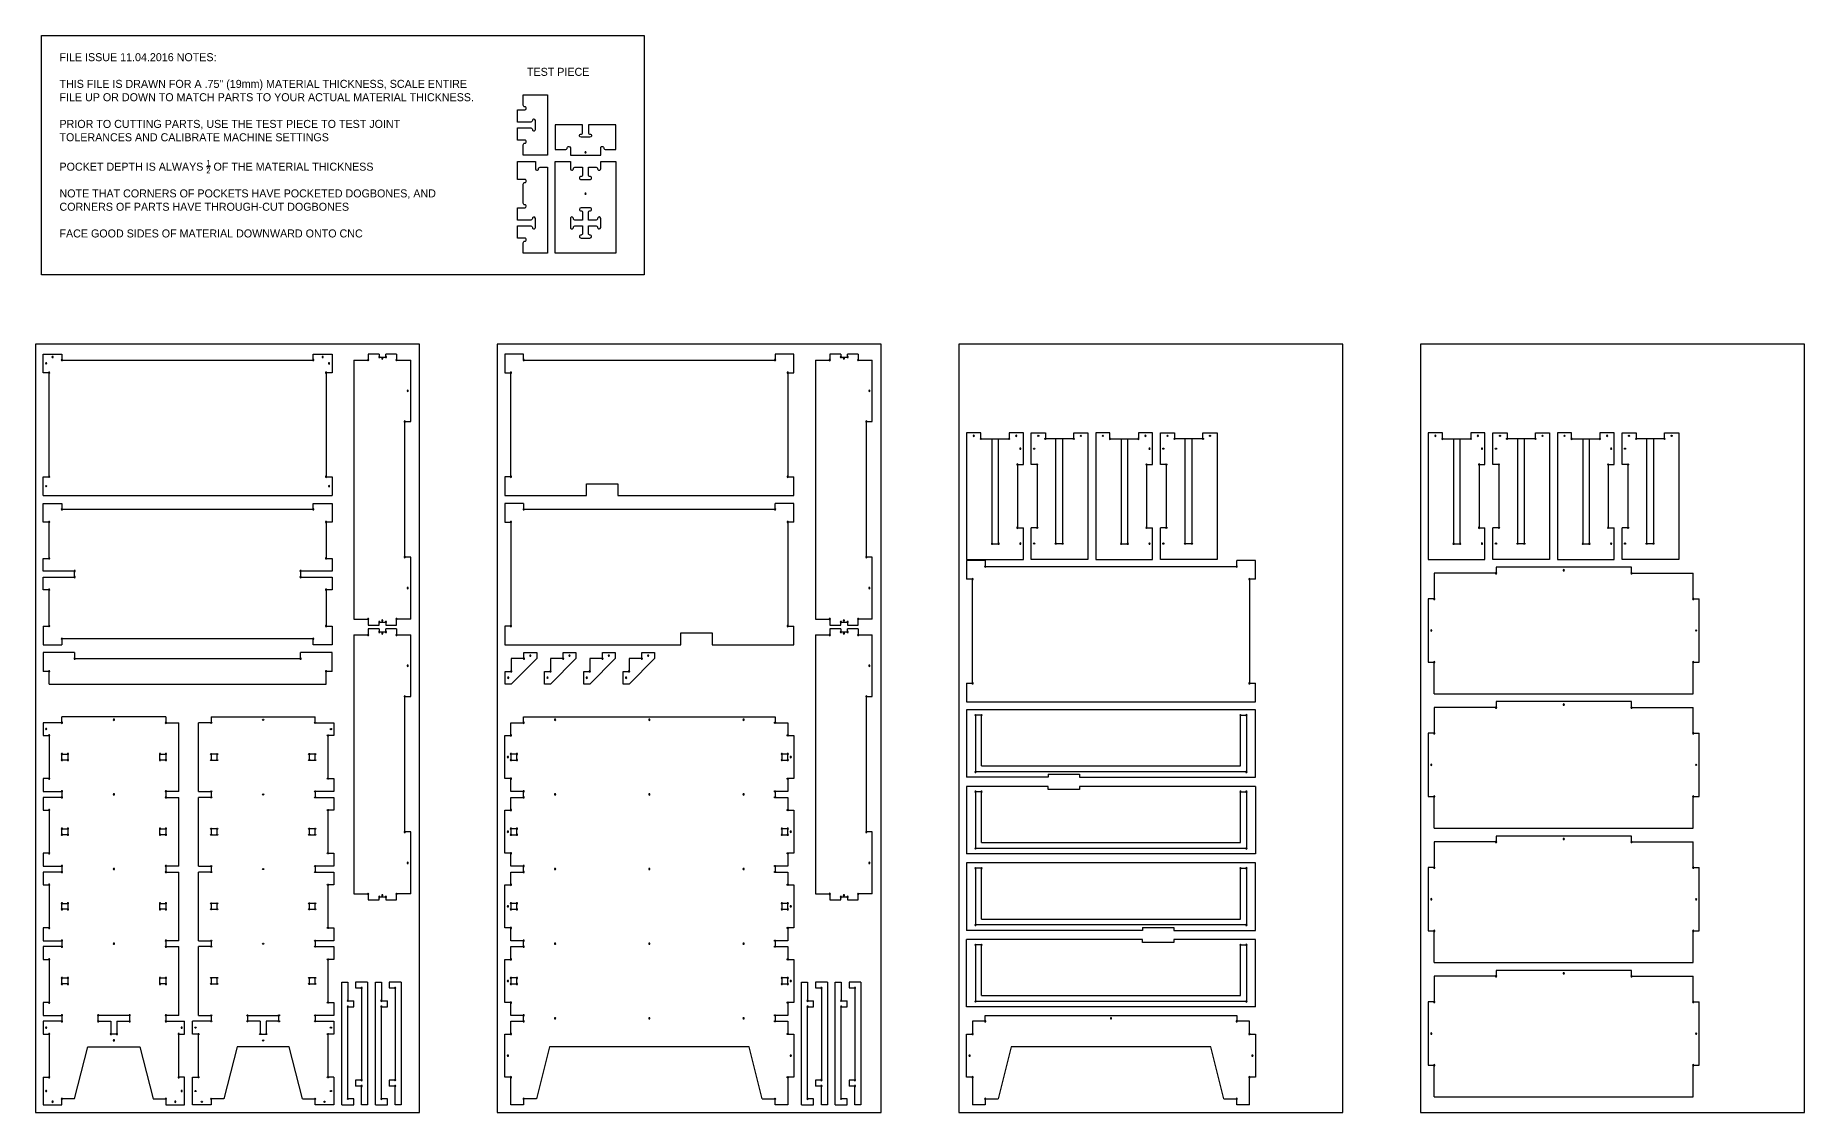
# Model space of a CAD drawing. Header units: millimetres. Extents: x 0 to 221, y 0 to 252.
# Drawn here: x 0 to 221.1, y 117.8 to 252.4 of the extents above; entities that cross this region are included whole.
import ezdxf

# ---------------------------------------------------------------- set-up
doc = ezdxf.new("R2010")
doc.units = ezdxf.units.MM
doc.layers.add('000_NOTES', color=6, linetype='Continuous')
for name, color, linetype, true_color in [('CUT_THRU', 5, 'Continuous', 0x0000ff), ('CUT_THRU-HOLE', 1, 'Continuous', 0xff0000), ('CUT_THRU-INSIDE', 96, 'Continuous', 0x008000), ('POCKET_.375', 30, 'Continuous', 0xff8000), ('POCKET_.375-HOLE', 11, 'Continuous', 0xff6666)]:
    doc.layers.add(name, color=color, linetype=linetype, true_color=true_color)

# ---------------------------------------------------------------- blocks, each defined once
blk = doc.blocks.new('Group_51')
at = {"layer": 'CUT_THRU'}
for p, q in [((0, 390.5), (0, 450)), ((0, 450), (59.5, 450)), ((59.5, 450), (59.5, 431)), ((59.5, 431), (859.5, 431)), ((859.5, 431), (859.5, 450)), ((859.5, 450), (919, 450)), ((919, 450), (919, 390.5)), ((19, 390.5), (0, 390.5)), ((19, 59.5), (19, 390.5)), ((919, 390.5), (900, 390.5)), ((900, 390.5), (900, 59.5)), ((0, 0), (0, 59.5)), ((0, 59.5), (19, 59.5)), ((900, 59.5), (919, 59.5)), ((919, 59.5), (919, 0)), ((0, 0), (919, 0))]:
    blk.add_line(p, q, dxfattribs=at)
blk = doc.blocks.new('circle_hole_4mm')
at = {"extrusion": (-1e-16, 1.02e-14, -1)}
blk.add_circle((0, 0), 2, dxfattribs=at)
blk = doc.blocks.new('Group_52')
at = {"layer": 'CUT_THRU-HOLE'}
for p in [(-7.5, 362.75), (12.75, 383), (42.5, 373.5), (842.5, 373.5), (2, 333), (883, 333), (2, 2), (883, 2), (-7.5, -27.75), (892.5, -27.75)]:
    blk.add_blockref('circle_hole_4mm', p, dxfattribs=at)
at = {"layer": 'CUT_THRU-HOLE', "rotation": 270}
for p in [(872.25, 383), (892.5, 362.75)]:
    blk.add_blockref('circle_hole_4mm', p, dxfattribs=at)
blk = doc.blocks.new('009_CoD_AtFAB_CoD_V_Top_1')
at = {"layer": 'CUT_THRU'}
blk.add_blockref('Group_51', (0, 0), dxfattribs=at)
at = {"layer": 'CUT_THRU-HOLE'}
blk.add_blockref('Group_52', (17, 57.5), dxfattribs=at)
blk = doc.blocks.new('Group_48')
at = {"layer": 'CUT_THRU'}
for p, q in [((0, 450), (59.5, 450)), ((0, 390.5), (0, 450)), ((59.5, 450), (59.5, 431)), ((59.5, 431), (859.5, 431)), ((859.5, 450), (919, 450)), ((859.5, 431), (859.5, 450)), ((919, 450), (919, 390.5)), ((19, 390.5), (0, 390.5)), ((19, 275), (19, 390.5)), ((919, 390.5), (900, 390.5)), ((900, 390.5), (900, 275)), ((0, 234.5), (0, 275)), ((0, 275), (19, 275)), ((100, 234.5), (0, 234.5)), ((100, 215.5), (100, 234.5)), ((919, 234.5), (819, 234.5)), ((819, 234.5), (819, 215.5)), ((900, 275), (919, 275)), ((919, 275), (919, 234.5)), ((0, 215.5), (100, 215.5)), ((0, 175), (0, 215.5)), ((19, 175), (0, 175)), ((19, 59.5), (19, 175)), ((819, 215.5), (919, 215.5)), ((919, 175), (900, 175)), ((900, 175), (900, 59.5)), ((919, 215.5), (919, 175)), ((0, 59.5), (19, 59.5)), ((0, 59.5), (0, 0)), ((900, 59.5), (919, 59.5)), ((919, 59.5), (919, 0)), ((0, 0), (59.5, 0)), ((859.5, 19), (59.5, 19)), ((59.5, 19), (59.5, 0)), ((859.5, 0), (859.5, 19)), ((919, 0), (859.5, 0))]:
    blk.add_line(p, q, dxfattribs=at)
blk = doc.blocks.new('Group_49')
at = {"layer": 'CUT_THRU-HOLE'}
for p in [(42.5, 414), (842.5, 414), (2, 373.5), (883, 373.5), (2, 258), (883, 258), (83, 217.5), (83, 198.5), (802, 217.5), (802, 198.5), (2, 158), (883, 158), (2, 42.5), (42.5, 2), (842.5, 2), (883, 42.5)]:
    blk.add_blockref('circle_hole_4mm', p, dxfattribs=at)
blk = doc.blocks.new('009_CoD_AtFAB_CoD_V_Bottom_1')
at = {"layer": 'CUT_THRU'}
blk.add_blockref('Group_48', (0, 0), dxfattribs=at)
at = {"layer": 'CUT_THRU-HOLE'}
blk.add_blockref('Group_49', (17, 17), dxfattribs=at)
blk = doc.blocks.new('Group_56')
for p, q in [((59.5, 450), (0, 450)), ((0, 450), (0, 390.5)), ((59.5, 431), (59.5, 450)), ((59.5, 431), (859.5, 431)), ((919, 450), (859.5, 450)), ((859.5, 450), (859.5, 431)), ((919, 390.5), (919, 450)), ((0, 390.5), (19, 390.5)), ((19, 59.5), (19, 390.5)), ((900, 390.5), (919, 390.5)), ((900, 390.5), (900, 59.5)), ((19, 59.5), (0, 59.5)), ((0, 59.5), (0, 0)), ((900, 59.5), (919, 59.5)), ((919, 0), (919, 59.5)), ((0, 0), (259.5, 0)), ((259.5, 37.5), (359.5, 37.5)), ((259.5, 0), (259.5, 37.5)), ((359.5, 37.5), (359.5, 0)), ((359.5, 0), (919, 0))]:
    blk.add_line(p, q)
blk = doc.blocks.new('Group_57')
at = {"layer": 'CUT_THRU-HOLE'}
for p in [(42.5, 373.5), (842.5, 373.5), (2, 333), (883, 333), (2, 2), (883, 2)]:
    blk.add_blockref('circle_hole_4mm', p, dxfattribs=at)
blk = doc.blocks.new('009_CoD_AtFAB_CoD_V_Upper_1')
at = {"layer": 'CUT_THRU'}
blk.add_blockref('Group_56', (0, 0), dxfattribs=at)
at = {"layer": 'CUT_THRU-HOLE'}
blk.add_blockref('Group_57', (17, 57.5), dxfattribs=at)
blk = doc.blocks.new('Group_53')
for p, q in [((0, 450), (0, 390.5)), ((59.5, 450), (0, 450)), ((59.5, 450), (59.5, 431)), ((59.5, 431), (859.5, 431)), ((859.5, 431), (859.5, 450)), ((919, 450), (859.5, 450)), ((919, 390.5), (919, 450)), ((0, 390.5), (19, 390.5)), ((19, 390.5), (19, 59.5)), ((900, 390.5), (900, 59.5)), ((919, 390.5), (900, 390.5)), ((19, 59.5), (0, 59.5)), ((0, 59.5), (0, 0)), ((900, 59.5), (919, 59.5)), ((919, 0), (919, 59.5)), ((0, 0), (559.5, 0)), ((559.5, 0), (559.5, 37.5)), ((559.5, 37.5), (659.5, 37.5)), ((659.5, 37.5), (659.5, 0)), ((659.5, 0), (919, 0))]:
    blk.add_line(p, q)
blk = doc.blocks.new('Group_54')
at = {"layer": 'CUT_THRU-HOLE'}
for p in [(42.5, 373.5), (842.5, 373.5), (2, 333), (883, 333), (2, 2), (883, 2)]:
    blk.add_blockref('circle_hole_4mm', p, dxfattribs=at)
blk = doc.blocks.new('009_CoD_AtFAB_CoD_V_Lower_1')
at = {"layer": 'CUT_THRU'}
blk.add_blockref('Group_53', (0, 0), dxfattribs=at)
at = {"layer": 'CUT_THRU-HOLE'}
blk.add_blockref('Group_54', (17, 57.5), dxfattribs=at)
blk = doc.blocks.new('Group_75')
for p, q in [((59.5, 450), (0, 450)), ((0, 450), (0, 390.5)), ((59.5, 450), (59.5, 431)), ((59.5, 431), (859.5, 431)), ((919, 450), (859.5, 450)), ((859.5, 431), (859.5, 450)), ((919, 390.5), (919, 450)), ((19, 390.5), (0, 390.5)), ((19, 59.5), (19, 390.5)), ((919, 390.5), (900, 390.5)), ((900, 390.5), (900, 59.5)), ((0, 59.5), (0, 0)), ((0, 59.5), (19, 59.5)), ((900, 59.5), (919, 59.5)), ((919, 0), (919, 59.5)), ((0, 0), (919, 0))]:
    blk.add_line(p, q)
blk = doc.blocks.new('Group_76')
at = {"layer": 'CUT_THRU-HOLE'}
for p in [(42.5, 373.5), (842.5, 373.5), (2, 333), (883, 333), (2, 2), (883, 2)]:
    blk.add_blockref('circle_hole_4mm', p, dxfattribs=at)
blk = doc.blocks.new('009_CoD_AtFAB_CoD_V_Mid_1')
at = {"layer": 'CUT_THRU'}
blk.add_blockref('Group_75', (0, 0), dxfattribs=at)
at = {"layer": 'CUT_THRU-HOLE'}
blk.add_blockref('Group_76', (17, 57.5), dxfattribs=at)
blk = doc.blocks.new('Group_13')
for p, q in [((59.5, 81), (19, 81)), ((19, 81), (19, 40.5)), ((100, 81), (19, 0)), ((59.5, 100), (100, 100)), ((59.5, 81), (59.5, 100)), ((100, 100), (100, 81)), ((0, 40.5), (19, 40.5)), ((0, 0), (0, 40.5)), ((19, 0), (0, 0))]:
    blk.add_line(p, q)
blk = doc.blocks.new('Group_14')
at = {"layer": 'CUT_THRU-HOLE'}
for p in [(2, 2), (42.5, 42.5), (62.75, 52), (-7.5, -18.25)]:
    blk.add_blockref('circle_hole_4mm', p, dxfattribs=at)
blk = doc.blocks.new('009_CoD_AtFAB_CoD_V_Foot_1')
at = {"layer": 'CUT_THRU'}
blk.add_blockref('Group_13', (0, 0), dxfattribs=at)
at = {"layer": 'CUT_THRU-HOLE'}
blk.add_blockref('Group_14', (17, 38.5), dxfattribs=at)
blk = doc.blocks.new('Group_59')
for p, q in [((19, 1215.5, 0), (59.5, 1215.5, 0)), ((19, 1175, 0), (19, 1215.5, 0)), ((59.5, 1234.5, 0), (859.5, 1234.5, 0)), ((59.5, 1215.5, 0), (59.5, 1234.5, 0)), ((859.5, 1234.5, 0), (859.5, 1215.5, 0)), ((859.5, 1215.5, 0), (900, 1215.5, 0)), ((900, 1215.5, 0), (900, 1175, 0)), ((0, 1175, 0), (19, 1175, 0)), ((0, 1037.5, 0), (0, 1175, 0)), ((900, 1175, 0), (919, 1175, 0)), ((919, 1175, 0), (919, 1037.5, 0)), ((19, 1037.5, 0), (0, 1037.5, 0)), ((19, 997, 0), (19, 1037.5, 0)), ((919, 1037.5, 0), (900, 1037.5, 0)), ((900, 1037.5, 0), (900, 997, 0)), ((59.5, 997, 0), (19, 997, 0)), ((19, 937.5, 0), (19, 978, 0)), ((19, 978, 0), (59.5, 978, 0)), ((59.5, 978, 0), (59.5, 997, 0)), ((859.5, 997, 0), (859.5, 978, 0)), ((900, 997, 0), (859.5, 997, 0)), ((859.5, 978, 0), (900, 978, 0)), ((900, 978, 0), (900, 937.5, 0)), ((0, 937.5, 0), (19, 937.5, 0)), ((0, 800, 0), (0, 937.5, 0)), ((900, 937.5, 0), (919, 937.5, 0)), ((919, 937.5, 0), (919, 800, 0)), ((19, 800, 0), (0, 800, 0)), ((19, 759.5, 0), (19, 800, 0)), ((900, 800, 0), (900, 759.5, 0)), ((919, 800, 0), (900, 800, 0)), ((59.5, 759.5, 0), (19, 759.5, 0)), ((19, 700, 0), (19, 740.5, 0)), ((19, 740.5, 0), (59.5, 740.5, 0)), ((59.5, 740.5, 0), (59.5, 759.5, 0)), ((859.5, 759.5, 0), (859.5, 740.5, 0)), ((900, 759.5, 0), (859.5, 759.5, 0)), ((859.5, 740.5, 0), (900, 740.5, 0)), ((900, 740.5, 0), (900, 700, 0)), ((0, 700, 0), (19, 700, 0)), ((0, 562.5, 0), (0, 700, 0)), ((900, 700, 0), (919, 700, 0)), ((919, 700, 0), (919, 562.5, 0)), ((19, 562.5, 0), (0, 562.5, 0)), ((19, 522, 0), (19, 562.5, 0)), ((59.5, 522, 0), (19, 522, 0)), ((59.5, 503, 0), (59.5, 522, 0)), ((859.5, 522, 0), (859.5, 503, 0)), ((900, 522, 0), (859.5, 522, 0)), ((919, 562.5, 0), (900, 562.5, 0)), ((900, 562.5, 0), (900, 522, 0)), ((0, 462.5, 0), (19, 462.5, 0)), ((0, 325, 0), (0, 462.5, 0)), ((19, 503, 0), (59.5, 503, 0)), ((19, 462.5, 0), (19, 503, 0)), ((859.5, 503, 0), (900, 503, 0)), ((900, 503, 0), (900, 462.5, 0)), ((900, 462.5, 0), (919, 462.5, 0)), ((919, 462.5, 0), (919, 325, 0)), ((19, 325, 0), (0, 325, 0)), ((19, 284.5, 0), (19, 325, 0)), ((59.5, 284.5, 0), (19, 284.5, 0)), ((59.5, 265.5, 0), (59.5, 284.5, 0)), ((900, 284.5, 0), (859.5, 284.5, 0)), ((859.5, 284.5, 0), (859.5, 265.5, 0)), ((919, 325, 0), (900, 325, 0)), ((900, 325, 0), (900, 284.5, 0)), ((19, 265.5, 0), (59.5, 265.5, 0)), ((19, 225, 0), (19, 265.5, 0)), ((859.5, 265.5, 0), (900, 265.5, 0)), ((900, 265.5, 0), (900, 225, 0)), ((0, 87.5, 0), (0, 225, 0)), ((0, 225, 0), (19, 225, 0)), ((142.1, 184.5, 0), (100, 19, 0)), ((776.9, 184.5, 0), (142.1, 184.5, 0)), ((819, 19, 0), (776.9, 184.5, 0)), ((900, 225, 0), (919, 225, 0)), ((919, 225, 0), (919, 87.5, 0)), ((19, 87.5, 0), (0, 87.5, 0)), ((19, 0, 0), (19, 87.5, 0)), ((919, 87.5, 0), (900, 87.5, 0)), ((900, 87.5, 0), (900, 0, 0)), ((59.5, 0, 0), (19, 0, 0)), ((100, 19, 0), (59.5, 19, 0)), ((59.5, 19, 0), (59.5, 0, 0)), ((819, 19, 0), (859.5, 19, 0)), ((859.5, 0, 0), (859.5, 19, 0)), ((900, 0, 0), (859.5, 0, 0))]:
    blk.add_line(p, q)
blk = doc.blocks.new('Group_58')
at = {"layer": 'CUT_THRU-INSIDE'}
for p, q in [((0, 731.5, 0), (0, 712.5)), ((19, 731.5, 0), (0, 731.5, 0)), ((0, 712.5), (19, 712.5, 0)), ((19, 712.5, 0), (19, 731.5, 0)), ((881, 731.5, 0), (862, 731.5, 0)), ((862, 731.5, 0), (862, 712.5, 0)), ((862, 712.5, 0), (881, 712.5, 0)), ((881, 712.5, 0), (881, 731.5, 0)), ((19, 494, 0), (0, 494, 0)), ((0, 494, 0), (0, 475)), ((0, 475), (19, 475, 0)), ((19, 475, 0), (19, 494, 0)), ((881, 494, 0), (862, 494, 0)), ((862, 494, 0), (862, 475, 0)), ((862, 475, 0), (881, 475, 0)), ((881, 475, 0), (881, 494, 0)), ((0, 256.5, 0), (0, 237.5)), ((19, 256.5, 0), (0, 256.5, 0)), ((0, 237.5), (19, 237.5, 0)), ((19, 237.5, 0), (19, 256.5, 0)), ((881, 256.5, 0), (862, 256.5, 0)), ((862, 256.5, 0), (862, 237.5, 0)), ((862, 237.5, 0), (881, 237.5, 0)), ((881, 237.5, 0), (881, 256.5, 0)), ((19, 19, 0), (0, 19, 0)), ((0, 19, 0), (0, 0, 0)), ((0, 0, 0), (19, 0, 0)), ((19, 0, 0), (19, 19, 0)), ((881, 19, 0), (862, 19, 0)), ((862, 19, 0), (862, 0, 0)), ((862, 0, 0), (881, 0, 0)), ((881, 0, 0), (881, 19, 0))]:
    blk.add_line(p, q, dxfattribs=at)
blk = doc.blocks.new('Group_55')
at = {"layer": 'CUT_THRU-HOLE'}
for p in [(42.5, 1198.5, 0), (142.5, 1208, 0), (442.5, 1208, 0), (742.5, 1208, 0), (2, 1158, 0), (-7.5, 1089.2, 0), (2, 1098.8, 0), (2, 1079.8), (21, 1098.8, 0), (21, 1079.8, 0), (864, 1098.8, 0), (864, 1079.8, 0), (883, 1098.8, 0), (883, 1079.8, 0), (892.5, 1089.2, 0), (2, 1020.5, 0), (42.5, 980, 0), (42.5, 961, 0), (142.5, 970.5, 0), (442.5, 970.5, 0), (742.5, 970.5, 0), (2, 920.5, 0), (-7.5, 851.7, 0), (2, 861.3, 0), (21, 861.3, 0), (864, 861.3, 0), (883, 861.3, 0), (892.5, 851.7, 0), (2, 842.3), (21, 842.3, 0), (864, 842.3, 0), (883, 842.3, 0), (2, 783, 0), (42.5, 742.5, 0), (142.5, 733, 0), (442.5, 733, 0), (742.5, 733, 0), (2, 683, 0), (42.5, 723.5, 0), (2, 623.8, 0), (21, 623.8, 0), (864, 623.8, 0), (883, 623.8, 0), (-7.5, 614.2, 0), (2, 604.8), (21, 604.8, 0), (864, 604.8, 0), (883, 604.8, 0), (892.5, 614.2, 0), (2, 545.5, 0), (42.5, 505, 0), (42.5, 486, 0), (142.5, 495.5, 0), (442.5, 495.5, 0), (742.5, 495.5, 0), (2, 445.5, 0), (-7.5, 376.8, 0), (2, 386.3, 0), (2, 367.3), (21, 386.3, 0), (21, 367.3, 0), (864, 386.3, 0), (864, 367.3, 0), (883, 386.3, 0), (883, 367.3, 0), (892.5, 376.8, 0), (2, 308, 0), (42.5, 267.5, 0), (42.5, 248.5, 0), (142.5, 258, 0), (442.5, 258, 0), (742.5, 258, 0), (2, 208, 0), (-7.5, 139.3, 0), (892.5, 139.3, 0), (2, 70.5, 0), (42.5, 2, 0)]:
    blk.add_blockref('circle_hole_4mm', p, dxfattribs=at)
at = {"layer": 'CUT_THRU-HOLE', "extrusion": (0, 0, -1), "zscale": -1}
for p in [(-842.5, 1198.5, 0), (-883, 1158, 0), (-883, 1020.5, 0), (-842.5, 980, 0), (-842.5, 961, 0), (-883, 920.5, 0), (-842.5, 742.5, 0), (-883, 783, 0), (-842.5, 723.5, 0), (-883, 683, 0), (-842.5, 505, 0), (-883, 545.5, 0), (-842.5, 486, 0), (-883, 445.5, 0), (-883, 308, 0), (-842.5, 267.5, 0), (-842.5, 248.5, 0), (-883, 208, 0), (-883, 70.5, 0), (-842.5, 2, 0)]:
    blk.add_blockref('circle_hole_4mm', p, dxfattribs=at)
blk = doc.blocks.new('009_CoD_AtFAB_CoD_V_Back_1')
at = {"layer": 'CUT_THRU'}
blk.add_blockref('Group_59', (0, 0), dxfattribs=at)
at = {"layer": 'CUT_THRU-HOLE'}
blk.add_blockref('Group_55', (17, 17, 0), dxfattribs=at)
at = {"layer": 'CUT_THRU-INSIDE'}
blk.add_blockref('Group_58', (19, 384.3, 0), dxfattribs=at)
blk = doc.blocks.new('Group_47')
at = {"layer": 'CUT_THRU-HOLE'}
for p in [(2, 2), (83, 42.5), (802, 42.5), (883, 2)]:
    blk.add_blockref('circle_hole_4mm', p, dxfattribs=at)
blk = doc.blocks.new('Group_46')
at = {"layer": 'CUT_THRU'}
for p, q in [((100, 100), (0, 100)), ((0, 100), (0, 40.5)), ((100, 100), (100, 81)), ((100, 81), (819, 81)), ((819, 81), (819, 100)), ((919, 100), (819, 100)), ((919, 40.5), (919, 100)), ((19, 40.5), (0, 40.5)), ((19, 0), (19, 40.5)), ((19, 0), (900, 0)), ((900, 0), (900, 40.5)), ((919, 40.5), (900, 40.5))]:
    blk.add_line(p, q, dxfattribs=at)
blk = doc.blocks.new('009_CoD_AtFAB_CoD_V_Beam_1')
blk.add_blockref('Group_47', (17, 38.5))
at = {"layer": 'CUT_THRU'}
blk.add_blockref('Group_46', (0, 0), dxfattribs=at)
blk = doc.blocks.new('Group_60')
for p, q in [((59.5, 284.5), (859.5, 284.5)), ((59.5, 265.5), (59.5, 284.5)), ((859.5, 284.5), (859.5, 265.5)), ((59.5, 265.5), (19, 265.5)), ((19, 265.5), (19, 225)), ((900, 265.5), (859.5, 265.5)), ((900, 225), (900, 265.5)), ((0, 87.5), (0, 225)), ((0, 225), (19, 225)), ((142.1, 184.5), (100, 19)), ((776.9, 184.5), (142.1, 184.5)), ((819, 19), (776.9, 184.5)), ((900, 225), (919, 225)), ((919, 225), (919, 87.5)), ((19, 87.5), (0, 87.5)), ((19, 87.5), (19, 0)), ((900, 0), (900, 87.5)), ((919, 87.5), (900, 87.5)), ((59.5, 0), (19, 0)), ((59.5, 19), (100, 19)), ((59.5, 19), (59.5, 0)), ((819, 19), (859.5, 19)), ((859.5, 0), (859.5, 19)), ((900, 0), (859.5, 0))]:
    blk.add_line(p, q)
blk = doc.blocks.new('Group_61')
at = {"layer": 'CUT_THRU-HOLE'}
for p in [(42.5, 248.5), (442.5, 258), (842.5, 248.5), (2, 208), (883, 208), (-7.5, 139.25), (892.5, 139.25), (2, 70.5), (883, 70.5), (42.5, 2), (842.5, 2)]:
    blk.add_blockref('circle_hole_4mm', p, dxfattribs=at)
blk = doc.blocks.new('009_CoD_AtFAB_CoD_V_Front_1')
at = {"layer": 'CUT_THRU'}
blk.add_blockref('Group_60', (0, 0), dxfattribs=at)
at = {"layer": 'CUT_THRU-HOLE'}
blk.add_blockref('Group_61', (17, 17), dxfattribs=at)
blk = doc.blocks.new('Group_64')
for p, q in [((-9.5, 180.5), (-9.5, 0)), ((9.5, 180.5), (-9.5, 180.5)), ((9.5, 19), (9.5, 180.5)), ((833.5, 180.5), (852.5, 180.5)), ((833.5, 19), (833.5, 180.5)), ((852.5, 180.5), (852.5, 0)), ((852.5, 0), (-9.5, 0)), ((9.5, 19), (833.5, 19))]:
    blk.add_line(p, q)
blk = doc.blocks.new('Group_63')
for p, q in [((559.5, 216.5), (0, 216.5)), ((0, 2), (0, 216.5)), ((559.5, 207), (559.5, 216.5)), ((659.5, 207), (559.5, 207)), ((659.5, 216.5), (659.5, 207)), ((919, 216.5), (659.5, 216.5)), ((919, 2), (919, 216.5)), ((919, 2), (0, 2))]:
    blk.add_line(p, q)
blk = doc.blocks.new('Group_65')
at = {"layer": 'POCKET_.375-HOLE'}
for p in [(-7.5, 182.5), (11.5, 182.5), (835.5, 182.5), (854.5, 182.5), (-7.5, 2), (854.5, 2)]:
    blk.add_blockref('circle_hole_4mm', p, dxfattribs=at)
blk = doc.blocks.new('009_CoD_AtFAB_CoD_V_Drawer_Fro6')
at = {"layer": 'CUT_THRU'}
blk.add_blockref('Group_63', (0, 0), dxfattribs=at)
at = {"layer": 'POCKET_.375'}
blk.add_blockref('Group_64', (38, 19), dxfattribs=at)
at = {"layer": 'POCKET_.375-HOLE'}
blk.add_blockref('Group_65', (36, 17), dxfattribs=at)
blk = doc.blocks.new('Group_67')
for p, q in [((-9.5, 180.5), (-9.5, 0)), ((9.5, 180.5), (-9.5, 180.5)), ((9.5, 19), (9.5, 180.5)), ((833.5, 19), (833.5, 180.5)), ((833.5, 180.5), (852.5, 180.5)), ((852.5, 180.5), (852.5, 0)), ((852.5, 0), (-9.5, 0)), ((9.5, 19), (833.5, 19))]:
    blk.add_line(p, q)
blk = doc.blocks.new('Group_66')
for p, q in [((0, 216.5), (0, 2)), ((919, 216.5), (0, 216.5)), ((919, 2), (919, 216.5)), ((559.5, 2), (0, 2)), ((559.5, 11.5), (559.5, 2)), ((559.5, 11.5), (659.5, 11.5)), ((659.5, 11.5), (659.5, 2)), ((659.5, 2), (919, 2))]:
    blk.add_line(p, q)
blk = doc.blocks.new('Group_68')
at = {"layer": 'POCKET_.375-HOLE'}
for p in [(-7.5, 182.5), (11.5, 182.5), (835.5, 182.5), (854.5, 182.5), (-7.5, 2), (854.5, 2)]:
    blk.add_blockref('circle_hole_4mm', p, dxfattribs=at)
blk = doc.blocks.new('009_CoD_AtFAB_CoD_V_Drawer_Fro5')
at = {"layer": 'CUT_THRU'}
blk.add_blockref('Group_66', (0, 0), dxfattribs=at)
at = {"layer": 'POCKET_.375'}
blk.add_blockref('Group_67', (38, 19), dxfattribs=at)
at = {"layer": 'POCKET_.375-HOLE'}
blk.add_blockref('Group_68', (36, 17), dxfattribs=at)
blk = doc.blocks.new('Group_70')
for p, q in [((9.5, 180.5), (-9.5, 180.5)), ((-9.5, 180.5), (-9.5, 0)), ((9.5, 19), (9.5, 180.5)), ((833.5, 180.5), (852.5, 180.5)), ((833.5, 19), (833.5, 180.5)), ((852.5, 180.5), (852.5, 0)), ((852.5, 0), (-9.5, 0)), ((9.5, 19), (833.5, 19))]:
    blk.add_line(p, q)
blk = doc.blocks.new('Group_69')
for p, q in [((259.5, 216.5), (0, 216.5)), ((0, 216.5), (0, 2)), ((259.5, 207), (259.5, 216.5)), ((359.5, 207), (259.5, 207)), ((919, 216.5), (359.5, 216.5)), ((359.5, 216.5), (359.5, 207)), ((919, 216.5), (919, 2)), ((919, 2), (0, 2))]:
    blk.add_line(p, q)
blk = doc.blocks.new('Group_71')
at = {"layer": 'POCKET_.375-HOLE'}
for p in [(-7.5, 182.5), (11.5, 182.5), (835.5, 182.5), (854.5, 182.5), (-7.5, 2), (854.5, 2)]:
    blk.add_blockref('circle_hole_4mm', p, dxfattribs=at)
blk = doc.blocks.new('009_CoD_AtFAB_CoD_V_Drawer_Fro4')
at = {"layer": 'CUT_THRU'}
blk.add_blockref('Group_69', (0, 0), dxfattribs=at)
at = {"layer": 'POCKET_.375'}
blk.add_blockref('Group_70', (38, 19), dxfattribs=at)
at = {"layer": 'POCKET_.375-HOLE'}
blk.add_blockref('Group_71', (36, 17), dxfattribs=at)
blk = doc.blocks.new('Group_73')
for p, q in [((-9.5, 180.5), (-9.5, 0)), ((9.5, 180.5), (-9.5, 180.5)), ((9.5, 19), (9.5, 180.5)), ((833.5, 180.5), (852.5, 180.5)), ((833.5, 19), (833.5, 180.5)), ((852.5, 180.5), (852.5, 0)), ((852.5, 0), (-9.5, 0)), ((9.5, 19), (833.5, 19))]:
    blk.add_line(p, q)
blk = doc.blocks.new('Group_72')
for p, q in [((919, 216.5), (0, 216.5)), ((0, 216.5), (0, 2)), ((919, 2), (919, 216.5)), ((259.5, 2), (0, 2)), ((259.5, 11.5), (359.5, 11.5)), ((259.5, 11.5), (259.5, 2)), ((359.5, 11.5), (359.5, 2)), ((359.5, 2), (919, 2))]:
    blk.add_line(p, q)
blk = doc.blocks.new('Group_74')
at = {"layer": 'POCKET_.375-HOLE'}
for p in [(-7.5, 182.5), (11.5, 182.5), (835.5, 182.5), (854.5, 182.5), (-7.5, 2), (854.5, 2)]:
    blk.add_blockref('circle_hole_4mm', p, dxfattribs=at)
blk = doc.blocks.new('009_CoD_AtFAB_CoD_V_Drawer_Fro3')
at = {"layer": 'CUT_THRU'}
blk.add_blockref('Group_72', (0, 0), dxfattribs=at)
at = {"layer": 'POCKET_.375'}
blk.add_blockref('Group_73', (38, 19), dxfattribs=at)
at = {"layer": 'POCKET_.375-HOLE'}
blk.add_blockref('Group_74', (36, 17), dxfattribs=at)
blk = doc.blocks.new('Group_78')
for p, q in [((100.625, 843), (100.625, 862)), ((301.875, 862), (100.625, 862)), ((301.875, 843), (301.875, 862)), ((100.625, 843), (19, 843)), ((19, 646.5), (19, 843)), ((402.5, 843), (301.875, 843)), ((402.5, 19), (402.5, 843)), ((0, 646.5), (0, 215.5)), ((19, 646.5), (0, 646.5)), ((0, 215.5), (19, 215.5)), ((19, 215.5), (19, 19)), ((19, 19), (100.625, 19)), ((100.625, 19), (100.625, 0)), ((100.625, 0), (301.875, 0)), ((402.5, 19), (301.875, 19)), ((301.875, 0), (301.875, 19))]:
    blk.add_line(p, q)
blk = doc.blocks.new('Group_79')
at = {"layer": 'CUT_THRU-HOLE'}
for p in [(423.5, 287.25), (208, 277.75), (639, 277.75), (11.5, 196.125), (835.5, 196.125), (2, 95.5), (845, 95.5), (11.5, -5.125), (835.5, -5.125)]:
    blk.add_blockref('circle_hole_4mm', p, dxfattribs=at)
blk = doc.blocks.new('009_cod_AtFAB_CoD_V_drawer_bot0')
at = {"layer": 'CUT_THRU'}
blk.add_blockref('Group_78', (0, 0), dxfattribs=at)
at = {"layer": 'CUT_THRU-HOLE', "rotation": 90}
blk.add_blockref('Group_79', (296.75, 7.5), dxfattribs=at)
blk = doc.blocks.new('Group_33')
for p, q in [((38, 390.5, 0), (0, 390.5, 0)), ((0, 390.5, 0), (0, 371.5)), ((0, 371.5), (19, 371.5)), ((19, 371.5), (19, 78.5)), ((38, 390.5, 0), (38, 0, 0)), ((0, 78.5, 0), (0, 59.5, 0)), ((19, 78.5), (0, 78.5, 0)), ((19, 59.5, 0), (0, 59.5, 0)), ((19, 0, 0), (19, 59.5, 0)), ((38, 0, 0), (19, 0, 0))]:
    blk.add_line(p, q)
blk = doc.blocks.new('Group_34')
at = {"layer": 'CUT_THRU-HOLE'}
for p in [(2, 314, 0), (2, 295, 0), (2, 2)]:
    blk.add_blockref('circle_hole_4mm', p, dxfattribs=at)
blk = doc.blocks.new('Rail_End_1')
at = {"layer": 'CUT_THRU'}
blk.add_blockref('Group_33', (0, 0, 0), dxfattribs=at)
at = {"layer": 'CUT_THRU-HOLE', "extrusion": (-2.0186e-08, -1.31629e-09, 1), "rotation": 179.9999999638568}
blk.add_blockref('Group_34', (21, 373.5, 0), dxfattribs=at)
blk = doc.blocks.new('Group_80')
at = {"layer": 'CUT_THRU-HOLE'}
for p in [(42.5, 1198.5, 0), (208, 1208, 0), (373.5, 1198.5, 0), (-7.5, 1178.3, 0), (2, 1158, 0), (42.5, 1098.8, 0), (42.5, 1079.8, 0), (61.5, 1098.8, 0), (61.5, 1079.8, 0), (354.5, 1098.8, 0), (354.5, 1079.8), (373.5, 1098.8, 0), (373.5, 1079.8, 0), (2, 1020.5, 0), (42.5, 980, 0), (42.5, 961, 0), (208, 970.5, 0), (373.5, 980, 0), (373.5, 961, 0), (2, 920.5, 0), (42.5, 861.3, 0), (61.5, 861.3, 0), (354.5, 861.3, 0), (373.5, 861.3, 0), (42.5, 842.3, 0), (61.5, 842.3, 0), (354.5, 842.3), (373.5, 842.3, 0), (2, 783, 0), (42.5, 742.5, 0), (208, 733, 0), (373.5, 742.5, 0), (2, 683, 0), (42.5, 723.5, 0), (373.5, 723.5, 0), (42.5, 623.8, 0), (61.5, 623.8, 0), (354.5, 623.8, 0), (373.5, 623.8, 0), (42.5, 604.8, 0), (61.5, 604.8, 0), (354.5, 604.8), (373.5, 604.8, 0), (2, 545.5, 0), (42.5, 505, 0), (373.5, 505, 0), (42.5, 486, 0), (208, 495.5, 0), (373.5, 486, 0), (2, 445.5, 0), (42.5, 386.3, 0), (42.5, 367.3, 0), (61.5, 386.3, 0), (61.5, 367.3, 0), (354.5, 386.3, 0), (354.5, 367.3), (373.5, 386.3, 0), (373.5, 367.3, 0), (2, 308, 0), (-7.5, 228.3, 0), (42.5, 267.5, 0), (42.5, 248.5, 0), (158, 267.5, 0), (158, 248.5, 0), (258, 267.5, 0), (258, 248.5, 0), (373.5, 267.5, 0), (373.5, 248.5, 0), (423.5, 228.3, 0), (2, 208, 0), (198.5, 208, 0), (208, 187.8, 0), (217.5, 208, 0), (414, 208, 0), (2, 70.5, 0), (414, 70.5, 0), (-7.5, 26.7, 0), (42.5, 2, 0), (373.5, 2, 0), (423.5, 26.7, 0), (12.8, -7.5, 0), (403.3, -7.5, 0)]:
    blk.add_blockref('circle_hole_4mm', p, dxfattribs=at)
blk = doc.blocks.new('Group_6')
at = {"layer": 'CUT_THRU'}
for p, q in [((59.5, 1215.5, 0), (0, 1215.5, 0)), ((0, 1215.5, 0), (0, 1175, 0)), ((390.5, 1234.5, 0), (59.5, 1234.5, 0)), ((59.5, 1215.5, 0), (59.5, 1234.5, 0)), ((390.5, 1234.5, 0), (390.5, 1215.5, 0)), ((390.5, 1215.5, 0), (431, 1215.5, 0)), ((431, 997, 0), (431, 1215.5, 0)), ((0, 1175, 0), (19, 1175, 0)), ((19, 1175, 0), (19, 1037.5, 0)), ((0, 1037.5, 0), (0, 997, 0)), ((19, 1037.5, 0), (0, 1037.5, 0)), ((0, 997, 0), (59.5, 997, 0)), ((0, 978, 0), (0, 937.5, 0)), ((59.5, 978, 0), (0, 978, 0)), ((59.5, 997, 0), (59.5, 978, 0)), ((431, 997, 0), (390.5, 997, 0)), ((390.5, 997, 0), (390.5, 978, 0)), ((390.5, 978, 0), (431, 978, 0)), ((431, 759.5, 0), (431, 978, 0)), ((0, 937.5, 0), (19, 937.5, 0)), ((19, 937.5, 0), (19, 800, 0)), ((19, 800, 0), (0, 800, 0)), ((0, 800, 0), (0, 759.5, 0)), ((0, 759.5, 0), (59.5, 759.5, 0)), ((59.5, 740.5, 0), (0, 740.5, 0)), ((0, 740.5, 0), (0, 700, 0)), ((59.5, 759.5, 0), (59.5, 740.5, 0)), ((431, 759.5, 0), (390.5, 759.5, 0)), ((390.5, 759.5, 0), (390.5, 740.5, 0)), ((390.5, 740.5, 0), (431, 740.5, 0)), ((431, 522, 0), (431, 740.5, 0)), ((0, 700, 0), (19, 700, 0)), ((19, 700, 0), (19, 562.5, 0)), ((0, 562.5, 0), (0, 522, 0)), ((19, 562.5, 0), (0, 562.5, 0)), ((0, 522, 0), (59.5, 522, 0)), ((59.5, 522, 0), (59.5, 503, 0)), ((431, 522, 0), (390.5, 522, 0)), ((390.5, 522, 0), (390.5, 503, 0)), ((59.5, 503, 0), (0, 503, 0)), ((0, 503, 0), (0, 462.5, 0)), ((0, 462.5, 0), (19, 462.5, 0)), ((19, 462.5, 0), (19, 325, 0)), ((390.5, 503, 0), (431, 503, 0)), ((431, 284.5, 0), (431, 503, 0)), ((0, 325, 0), (0, 284.5, 0)), ((19, 325, 0), (0, 325, 0)), ((0, 284.5, 0), (59.5, 284.5, 0)), ((59.5, 284.5, 0), (59.5, 265.5, 0)), ((431, 284.5, 0), (390.5, 284.5, 0)), ((390.5, 284.5, 0), (390.5, 265.5, 0)), ((0, 265.5, 0), (0, 225, 0)), ((59.5, 265.5, 0), (0, 265.5, 0)), ((390.5, 265.5, 0), (450, 265.5, 0)), ((450, 225, 0), (450, 265.5, 0)), ((0, 225, 0), (19, 225, 0)), ((19, 225, 0), (19, 87.5, 0)), ((100, 19, 0), (142.1, 184.5, 0)), ((142.1, 184.5, 0), (307.9, 184.5, 0)), ((307.9, 184.5, 0), (350, 19, 0)), ((431, 225, 0), (450, 225, 0)), ((431, 87.5, 0), (431, 225, 0)), ((0, 87.5, 0), (0, 0, 0)), ((0, 87.5, 0), (19, 87.5, 0)), ((450, 87.5, 0), (431, 87.5, 0)), ((450, 0, 0), (450, 87.5, 0)), ((0, 0, 0), (59.5, 0, 0)), ((100, 19, 0), (59.5, 19, 0)), ((59.5, 0, 0), (59.5, 19, 0)), ((350, 19, 0), (390.5, 19, 0)), ((390.5, 19, 0), (390.5, 0, 0)), ((390.5, 0, 0), (450, 0, 0))]:
    blk.add_line(p, q, dxfattribs=at)
blk = doc.blocks.new('Group_112')
at = {"layer": 'CUT_THRU-INSIDE'}
for p, q in [((0, 890.8, 0), (19, 890.8, 0)), ((0, 871.8, 0), (0, 890.8, 0)), ((19, 871.8, 0), (0, 871.8, 0)), ((19, 890.8, 0), (19, 871.8, 0)), ((312, 890.8, 0), (331, 890.8, 0)), ((312, 871.8), (312, 890.8, 0)), ((331, 871.8, 0), (312, 871.8)), ((331, 890.8, 0), (331, 871.8, 0)), ((0, 653.3, 0), (19, 653.3, 0)), ((0, 634.3, 0), (0, 653.3, 0)), ((19, 634.3, 0), (0, 634.3, 0)), ((19, 653.3, 0), (19, 634.3, 0)), ((312, 653.3, 0), (331, 653.3, 0)), ((312, 634.3, 0), (312, 653.3, 0)), ((331, 634.3, 0), (312, 634.3, 0)), ((331, 653.3, 0), (331, 634.3, 0)), ((0, 396.8, 0), (0, 415.8, 0)), ((0, 415.8, 0), (19, 415.8, 0)), ((19, 396.8, 0), (0, 396.8, 0)), ((19, 415.8, 0), (19, 396.8, 0)), ((312, 415.8, 0), (331, 415.8, 0)), ((312, 396.8, 0), (312, 415.8, 0)), ((331, 396.8, 0), (312, 396.8, 0)), ((331, 415.8, 0), (331, 396.8, 0)), ((0, 178.3, 0), (19, 178.3, 0)), ((0, 159.3, 0), (0, 178.3, 0)), ((19, 178.3, 0), (19, 159.3, 0)), ((312, 178.3, 0), (331, 178.3, 0)), ((312, 159.3, 0), (312, 178.3, 0)), ((331, 178.3, 0), (331, 159.3, 0)), ((19, 159.3, 0), (0, 159.3, 0)), ((331, 159.3, 0), (312, 159.3, 0)), ((215.5, 59.5, 0), (115.5, 59.5, 0)), ((115.5, 40.5, 0), (115.5, 59.5, 0)), ((215.5, 59.5, 0), (215.5, 40.5, 0)), ((115.5, 40.5, 0), (156, 40.5, 0)), ((156, 40.5, 0), (156, 0, 0)), ((175, 0, 0), (156, 0, 0)), ((175, 40.5, 0), (175, 0, 0)), ((175, 40.5, 0), (215.5, 40.5, 0))]:
    blk.add_line(p, q, dxfattribs=at)
blk = doc.blocks.new('009_CoD_AtFAB_CoD_V_Side_1')
blk.add_blockref('Group_80', (17, 17, 0))
at = {"layer": 'CUT_THRU'}
blk.add_blockref('Group_6', (0, 0), dxfattribs=at)
at = {"layer": 'CUT_THRU-INSIDE'}
blk.add_blockref('Group_112', (59.5, 225, 0), dxfattribs=at)
blk = doc.blocks.new('Group_43')
at = {"layer": 'POCKET_.375'}
for p, q in [((333.5, 0), (0, 0)), ((0, 0, 21), (333.5, 0, 21)), ((0, 0, 21), (0, 0)), ((333.5, 0, 21), (333.5, 0))]:
    blk.add_line(p, q, dxfattribs=at)
blk = doc.blocks.new('Group_41')
at = {"layer": 'POCKET_.375'}
blk.add_blockref('Group_43', (0, 0, -2), dxfattribs=at)
blk = doc.blocks.new('Group_42')
for p, q in [((0, 0), (0, 0, 45.125)), ((0, 0, 180.5), (402.5, 0, 180.5)), ((100.625, 0), (0, 0)), ((19, 0, 135.375), (0, 0, 135.375)), ((0, 0, 135.375), (0, 0, 180.5)), ((0, 0, 45.125), (19, 0, 45.125)), ((19, 0, 135.375), (19, 0, 45.125)), ((402.5, 0), (301.875, 0)), ((402.5, 0, 180.5), (402.5, 0)), ((100.625, 0, 19), (100.625, 0)), ((100.625, 0, 19), (301.875, 0, 19)), ((301.875, 0, 19), (301.875, 0))]:
    blk.add_line(p, q)
blk = doc.blocks.new('Group_44')
at = {"layer": 'POCKET_.375-HOLE'}
for p in [(2, 2), (23, 2)]:
    blk.add_blockref('circle_hole_4mm', p, dxfattribs=at)
blk = doc.blocks.new('Group_45')
at = {"layer": 'CUT_THRU-HOLE', "extrusion": (-2e-15, 1, -5e-16), "rotation": 269.9999999999999}
for p in [(-2, 15.0625), (-2, 150.4375), (-11.5, 37.625), (-11.5, 127.875), (-42.8125, 2), (-93.125, 11.5), (-294.375, 11.5), (-344.6875, 2)]:
    blk.add_blockref('circle_hole_4mm', p, dxfattribs=at)
blk = doc.blocks.new('009_cod_AtFAB_CoD_V2_drawer_si0')
at = {"layer": 'CUT_THRU'}
blk.add_blockref('Group_42', (0, 0), dxfattribs=at)
at = {"layer": 'CUT_THRU-HOLE'}
blk.add_blockref('Group_45', (7.5, 0, 7.5), dxfattribs=at)
at = {"layer": 'POCKET_.375'}
blk.add_blockref('Group_41', (19, 0, 80.8), dxfattribs=at)
at = {"layer": 'POCKET_.375-HOLE', "extrusion": (-2e-15, 1, -5e-16), "rotation": 269.9999999999999}
blk.add_blockref('Group_44', (-354.5, 101.8), dxfattribs=at)
blk = doc.blocks.new('FASTENER')
at = {"extrusion": (-2e-16, 9.8e-15, -1)}
blk.add_circle((0, 0), 0.0787, dxfattribs=at)
blk = doc.blocks.new('Group_62')
for p, q in [((0, 862, 45.1), (0, 843, 45.1)), ((0, 862, 45.1), (0, 862, 78.8)), ((0, 862, 135.4), (0, 843, 135.4)), ((0, 862, 99.8), (0, 862, 135.4)), ((0, 843, 180.5), (0, 19, 180.5)), ((0, 843, 45.1), (0, 843)), ((0, 647.1), (0, 843)), ((0, 843, 180.5), (0, 843, 135.4)), ((0, 647.1, 19), (0, 647.1)), ((0, 216.1, 19), (0, 647.1, 19)), ((0, 216.1), (0, 216.1, 19)), ((0, 19), (0, 216.1)), ((0, 0, 45.1), (0, 19, 45.1)), ((0, 19, 135.4), (0, 0, 135.4)), ((0, 19, 180.5), (0, 19, 135.4)), ((0, 19), (0, 19, 45.1)), ((0, 0, 135.4), (0, 0, 99.8)), ((0, 0, 78.8), (0, 0, 45.1))]:
    blk.add_line(p, q)
at = {"layer": 'CUT_THRU'}
for p, q in [((0, 862, 99.8), (0, 852.5, 99.8)), ((0, 852.5, 78.8), (0, 862, 78.8)), ((0, 852.5, 99.8), (0, 852.5, 78.8)), ((0, 0, 99.8), (0, 9.5, 99.8)), ((0, 9.5, 99.8), (0, 9.5, 78.8)), ((0, 9.5, 78.8), (0, 0, 78.8))]:
    blk.add_line(p, q, dxfattribs=at)
blk = doc.blocks.new('Group_77')
at = {"layer": 'CUT_THRU-HOLE'}
for p in [(37.6, 849.8), (47.1, 845), (58.6, 849.8), (2, 840.2), (92.3, 840.2), (127.9, 742.3), (118.4, 644.4), (118.4, 213.4), (127.9, 114.8), (2, 16.2), (37.6, 6.7), (47.1, 11.5), (58.6, 6.7), (92.3, 16.2)]:
    blk.add_blockref('circle_hole_4mm', p, dxfattribs=at)
blk = doc.blocks.new('009_cod_AtFAB_CoD_V_drawer_bac0')
at = {"layer": 'CUT_THRU'}
blk.add_blockref('Group_62', (0, 0), dxfattribs=at)
at = {"layer": 'CUT_THRU-HOLE', "extrusion": (1, 1.34e-14, 3.75e-14), "rotation": 269.9999999999988}
blk.add_blockref('Group_77', (2.75, 137.375), dxfattribs=at)

msp = doc.modelspace()

# ---------------------------------------------------------------- linework, layer by layer
at = {"layer": '000_NOTES'}
for points in [[(0.76, 252.35), (76.07, 252.35), (76.07, 222.44), (0.76, 222.44)], [(0, 117.79), (48, 117.79), (48, 213.79), (0, 213.79)], [(57.69, 117.79), (105.69, 117.79), (105.69, 213.79), (57.69, 213.79)], [(115.37, 117.79), (163.37, 117.79), (163.37, 213.79), (115.37, 213.79)], [(173.06, 117.79), (221.06, 117.79), (221.06, 213.79), (173.06, 213.79)]]:
    msp.add_lwpolyline(points, close=True, dxfattribs=at)
at = {"layer": 'CUT_THRU'}
for points in [[(64, 244.94), (64, 237.37), (60.96, 237.37), (60.96, 238.7, -0.414214), (61.15, 238.89, 0.414214), (61.34, 239.07, 0.414214), (61.15, 239.26), (60.96, 239.26), (60.22, 239.26), (60.22, 240.79), (61.91, 240.79, -0.414214), (62.1, 240.6, 0.414214), (62.29, 240.41, 0.414214), (62.48, 240.6), (62.48, 240.79), (62.48, 241.53), (62.48, 241.71, 0.414191), (62.29, 241.9, 0.414214), (62.1, 241.71, -0.414214), (61.91, 241.53), (60.22, 241.53), (60.22, 243.05), (60.96, 243.05), (61.15, 243.05, 0.414191), (61.34, 243.24, 0.414214), (61.15, 243.43, -0.414214), (60.96, 243.62), (60.96, 244.94)], [(71.01, 238.3, 0.414214), (71.2, 238.11), (72.52, 238.11), (72.52, 241.16), (69.1, 241.16), (69.1, 240.2, 0.414214), (69.29, 240.01, -0.414214), (69.48, 239.82, -0.414191), (69.29, 239.63), (69.1, 239.63), (68.37, 239.63), (68.18, 239.63, -0.414191), (67.99, 239.82, -0.414214), (68.18, 240.01, 0.414214), (68.37, 240.2), (68.37, 241.16), (64.95, 241.16), (64.95, 238.11), (66.27, 238.11, 0.414214), (66.46, 238.3, -0.414214), (66.65, 238.49, -0.414191), (66.84, 238.3), (66.84, 238.11), (66.84, 237.37), (70.63, 237.37), (70.63, 238.11), (70.63, 238.3, -0.414214), (70.82, 238.49, -0.414214)], [(60.22, 230.81), (60.96, 230.81), (61.15, 230.81, 0.414191), (61.34, 231, 0.414214), (61.15, 231.19, -0.414214), (60.96, 231.38), (60.96, 233.78, -0.414214), (61.15, 233.97, 0.414214), (61.34, 234.16, 0.414214), (61.15, 234.35), (60.96, 234.35), (60.22, 234.35), (60.22, 236.61), (62.48, 236.61), (62.48, 235.88), (62.48, 235.69, 0.414191), (62.67, 235.5, 0.414214), (62.86, 235.69, -0.414214), (63.05, 235.88), (64, 235.88), (64, 225.14), (60.96, 225.14), (60.96, 226.46, -0.414214), (61.15, 226.65, 0.414214), (61.34, 226.84, 0.414214), (61.15, 227.03), (60.96, 227.03), (60.22, 227.03), (60.22, 228.55), (61.91, 228.55, -0.414214), (62.1, 228.36, 0.414214), (62.29, 228.17, 0.414214), (62.48, 228.36), (62.48, 228.55), (62.48, 229.29), (62.48, 229.48, 0.414191), (62.29, 229.67, 0.414214), (62.1, 229.48, -0.414214), (61.91, 229.29), (60.22, 229.29)]]:
    msp.add_lwpolyline(points, format="xyb", close=True, dxfattribs=at)
msp.add_lwpolyline([(69.29, 234.35, 0.414214), (69.48, 234.54, 0.414214), (69.29, 234.73, -0.414214), (69.1, 234.92), (69.1, 235.88), (70.06, 235.88, -0.414214), (70.25, 235.69, 0.414214), (70.44, 235.5, 0.414214), (70.63, 235.69), (70.63, 235.88), (70.63, 236.61), (72.52, 236.61), (72.52, 225.14), (64.95, 225.14), (64.95, 236.61), (66.84, 236.61), (66.84, 235.88), (66.84, 235.69, 0.414191), (67.03, 235.5, 0.414214), (67.22, 235.69, -0.414214), (67.41, 235.88), (68.37, 235.88), (68.37, 234.92, -0.414214), (68.18, 234.73, 0.414214), (67.99, 234.54, 0.414214), (68.18, 234.35), (68.37, 234.35), (69.1, 234.35), (69.29, 234.35)], format="xyb", dxfattribs=at)
at = {"layer": 'CUT_THRU-INSIDE'}
msp.add_lwpolyline([(69.29, 230.81), (69.1, 230.81), (68.37, 230.81), (68.18, 230.81, 0.414191), (67.99, 230.62, 0.414214), (68.18, 230.43, -0.414214), (68.37, 230.25), (68.37, 229.29), (67.41, 229.29, -0.414214), (67.22, 229.48, 0.414214), (67.03, 229.67, 0.414214), (66.84, 229.48), (66.84, 229.29), (66.84, 228.55), (66.84, 228.36, 0.414214), (67.03, 228.17, 0.414214), (67.22, 228.36, -0.414214), (67.41, 228.55), (68.37, 228.55), (68.37, 227.6, -0.414214), (68.18, 227.41, 0.414214), (67.99, 227.22, 0.414214), (68.18, 227.03), (68.37, 227.03), (69.1, 227.03), (69.29, 227.03, 0.414191), (69.48, 227.22, 0.414214), (69.29, 227.41, -0.414214), (69.1, 227.6), (69.1, 228.55), (70.06, 228.55, -0.414214), (70.25, 228.36, 0.414214), (70.44, 228.17, 0.414191), (70.63, 228.36), (70.63, 228.55), (70.63, 229.29), (70.63, 229.48, 0.414191), (70.44, 229.67, 0.414214), (70.25, 229.48, -0.414214), (70.06, 229.29), (69.1, 229.29), (69.1, 230.25, -0.414214), (69.29, 230.43, 0.414214), (69.48, 230.62, 0.414214), (69.29, 230.81)], format="xyb", dxfattribs=at)

# ---------------------------------------------------------------- block references
at = {"xscale": 0.0392631578947378, "yscale": 0.0392631578947378, "zscale": 0.0392631578947378}
for name, p in [('009_CoD_AtFAB_CoD_V_Top_1', (0.98, 194.88)), ('009_CoD_AtFAB_CoD_V_Upper_1', (58.67, 194.88)), ('009_CoD_AtFAB_CoD_V_Bottom_1', (0.98, 176.23)), ('009_CoD_AtFAB_CoD_V_Lower_1', (58.67, 176.23)), ('009_CoD_AtFAB_CoD_V_Mid_1', (116.35, 169.09)), ('009_CoD_AtFAB_CoD_V_Beam_1', (0.98, 171.32)), ('009_CoD_AtFAB_CoD_V_Foot_1', (58.71, 171.32)), ('009_CoD_AtFAB_CoD_V_Foot_1', (63.61, 171.32)), ('009_CoD_AtFAB_CoD_V_Foot_1', (68.52, 171.32)), ('009_CoD_AtFAB_CoD_V_Foot_1', (73.43, 171.32)), ('009_CoD_AtFAB_CoD_V_Drawer_Fro3', (116.35, 159.6)), ('009_CoD_AtFAB_CoD_V_Side_1', (0.98, 118.77)), ('009_CoD_AtFAB_CoD_V_Back_1', (58.67, 118.77)), ('009_CoD_AtFAB_CoD_V_Drawer_Fro4', (116.35, 150.04)), ('009_CoD_AtFAB_CoD_V_Drawer_Fro5', (116.35, 140.48)), ('009_CoD_AtFAB_CoD_V_Drawer_Fro6', (116.35, 130.92)), ('Rail_End_1', (40.01, 118.77, 0)), ('Rail_End_1', (44.21, 118.77, 0)), ('Rail_End_1', (97.46, 118.77, 0)), ('Rail_End_1', (101.66, 118.77, 0)), ('009_CoD_AtFAB_CoD_V_Front_1', (116.35, 118.77))]:
    msp.add_blockref(name, p, dxfattribs=at)
at = {"extrusion": (-1, -2.14e-14, 3.75e-14), "xscale": 0.0392631578947378, "yscale": 0.0392631578947378, "zscale": 0.0392631578947378, "rotation": 89.9999999999992}
for p in [(-178.7, 0, -46.89), (-178.7, 0, -104.57), (-144.36, 0, -46.89), (-144.36, 0, -104.57)]:
    msp.add_blockref('009_cod_AtFAB_CoD_V_drawer_bac0', p, dxfattribs=at)
at = {"extrusion": (-1, -2e-15, -5e-16), "xscale": 0.0392631578947378, "yscale": 0.0392631578947378, "zscale": 0.0392631578947378, "rotation": 359.9999999999999}
for p in [(-202.7, 0, -123.44), (-202.7, 0, -139.58), (-202.7, 0, -181.12), (-202.7, 0, -197.26)]:
    msp.add_blockref('009_cod_AtFAB_CoD_V2_drawer_si0', p, dxfattribs=at)
at = {"extrusion": (-1, -2.6e-15, 6.9e-15), "xscale": 0.0392631578947378, "yscale": 0.0392631578947378, "zscale": -0.0392631578947378, "rotation": 359.9999999999997}
for p in [(-202.7, 0, -124.42), (-202.7, 0, -140.56), (-202.7, 0, -182.11), (-202.7, 0, -198.24)]:
    msp.add_blockref('009_cod_AtFAB_CoD_V2_drawer_si0', p, dxfattribs=at)
at = {"xscale": 0.0392631578947378, "yscale": 0.0392631578947378, "zscale": 0.0392631578947378, "rotation": 270}
for p in [(174.04, 185.91), (174.04, 169.13), (174.04, 152.34), (174.04, 135.56)]:
    msp.add_blockref('009_cod_AtFAB_CoD_V_drawer_bot0', p, dxfattribs=at)
at = {"extrusion": (0, 0, -1), "xscale": 0.0392631578947378, "yscale": 0.0392631578947378, "zscale": -0.0392631578947378}
msp.add_blockref('009_CoD_AtFAB_CoD_V_Side_1', (-37.3, 118.77, 0), dxfattribs=at)
at = {"extrusion": (-2.0186e-08, -1.31629e-09, 1), "xscale": 0.0392631578947378, "yscale": 0.0392631578947378, "zscale": 0.0392631578947378, "rotation": 180.0000000361431}
for p in [(39.78, 134.1, 0), (43.98, 134.1, 0), (97.23, 134.1, 0), (101.43, 134.1, 0)]:
    msp.add_blockref('Rail_End_1', p, dxfattribs=at)
at = {"layer": 'CUT_THRU-HOLE', "xscale": 0.9841107456141337, "yscale": 0.9841107456141337, "zscale": 0.9841107456141337, "rotation": 90}
for p in [(68.74, 237.74), (68.74, 232.58)]:
    msp.add_blockref('FASTENER', p, dxfattribs=at)

# ---------------------------------------------------------------- texts
at = {"layer": '000_NOTES', "char_height": 1, "attachment_point": 1}
for s, width, insert in [('\\A1;FILE ISSUE 11.04.2016 NOTES:\\P\\PTHIS FILE IS DRAWN FOR A .75" (19mm) MATERIAL THICKNESS, SCALE ENTIRE FILE UP OR DOWN TO MATCH PARTS TO YOUR ACTUAL MATERIAL THICKNESS.\\P\\PPRIOR TO CUTTING PARTS, USE THE TEST PIECE TO TEST JOINT TOLERANCES AND CALIBRATE MACHINE SETTINGS\\P\\PPOCKET DEPTH IS ALWAYS {\\H0.7x;\\S1/2;} OF THE MATERIAL THICKNESS\\P\\PNOTE THAT CORNERS OF POCKETS HAVE POCKETED DOGBONES, AND CORNERS OF PARTS HAVE THROUGH-CUT DOGBONES\\P\\PFACE GOOD SIDES OF MATERIAL DOWNWARD ONTO CNC', 51.7551, (3.01, 250.13)), ('TEST PIECE', 11.4648, (61.42, 248.3))]:
    msp.add_mtext_dynamic_manual_height_columns(s, width=width, gutter_width=50, heights=[0], dxfattribs=dict(at, insert=insert))

doc.saveas('drawing.dxf')
